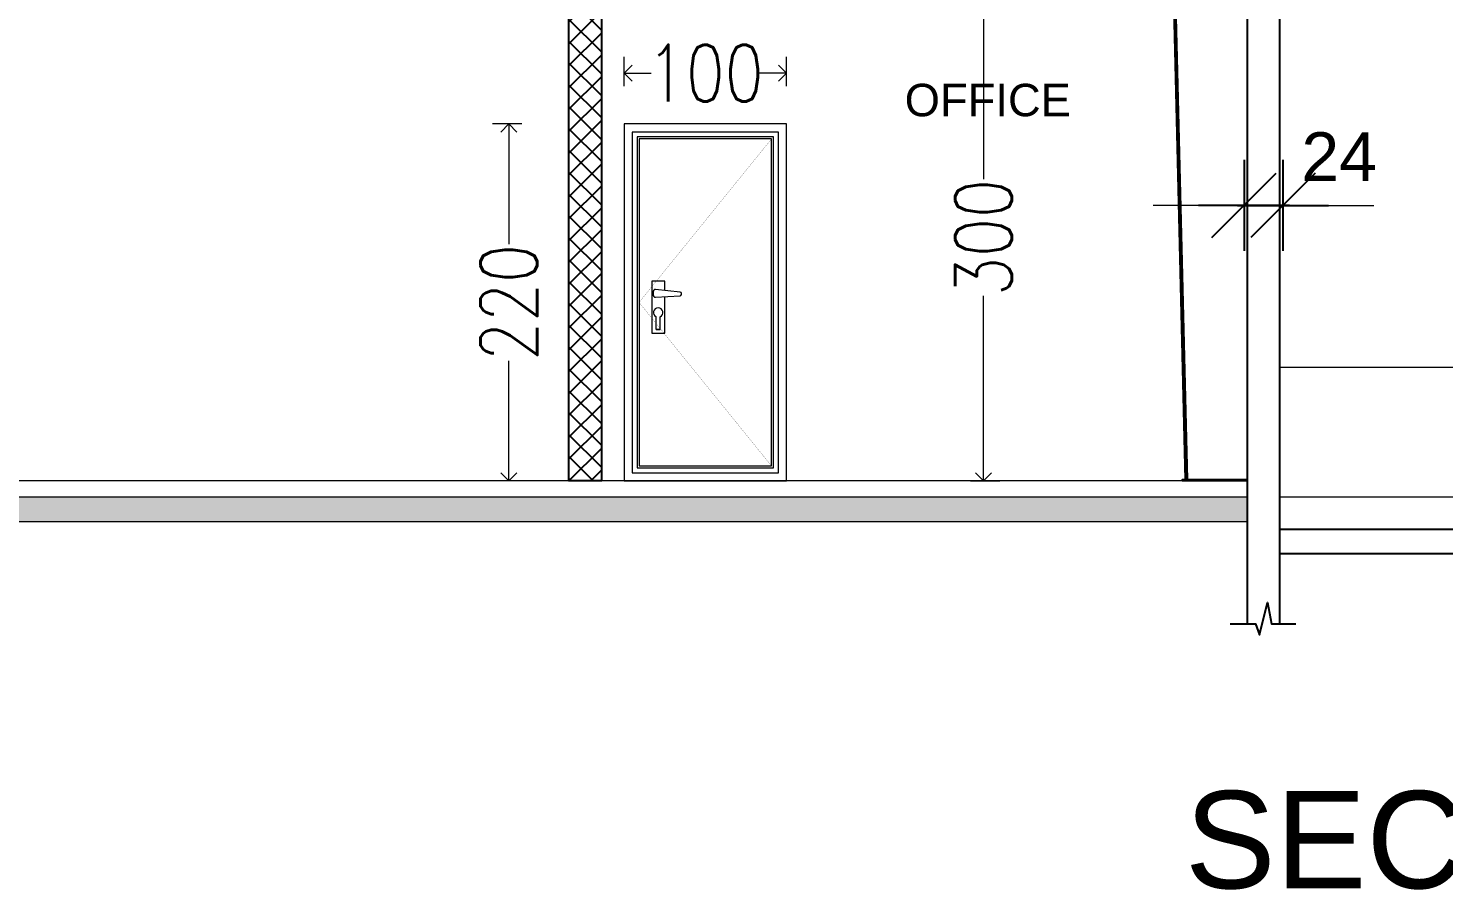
# Model space of a CAD drawing. Header units: millimetres. Extents: x -9083 to 924194, y -232449 to 321637.
# Drawn here: x 310522 to 334735, y -18362 to -3617 of the extents above; entities that cross this region are included whole.
import ezdxf

# ---------------------------------------------------------------- set-up
doc = ezdxf.new("R2010")
doc.units = ezdxf.units.MM
doc.header["$LTSCALE"] = 400
doc.header["$MEASUREMENT"] = 0
doc.header["$PDMODE"] = 3
doc.linetypes.add('( Hidden )', pattern=[0.375, 0.25, -0.125])
doc.layers.get('0').update_dxf_attribs({"lineweight": 0, "true_color": 0xff1414})
doc.layers.get('Defpoints').update_dxf_attribs({"color": 8, "lineweight": 5})
for name, color, linetype, lineweight in [('A-ANNO-DIMS', 134, 'Continuous', 9), ('AR-dim-in', 134, 'Continuous', 0), ('AR-Door', 2, 'Continuous', 9), ('Builgs', 251, 'Continuous', 13), ('HAT', 252, 'Continuous', 5)]:
    doc.layers.add(name, color=color, linetype=linetype, lineweight=lineweight)
for name, color, linetype in [('A-HAT', 251, 'Continuous'), ('A-TEXT35', 6, 'Continuous'), ('dim', 7, 'Continuous'), ('ELE', 2, 'Continuous'), ('elevation', 7, 'Continuous'), ('win', 4, 'Continuous')]:
    doc.layers.add(name, color=color, linetype=linetype)
doc.styles.add('Arial_1', font='arial.ttf', dxfattribs={"height": 300})
doc.styles.add('ms-100', font='simplex.shx', dxfattribs={"width": 0.8})
doc.styles.add('TEXT', font='arial.ttf')
doc.dimstyles.new('36-100-200-IN', dxfattribs={"dimtxt": 0.3, "dimasz": 0.28, "dimexe": 0.025, "dimexo": 0.2, "dimgap": 0.15, "dimtad": 1, "dimlfac": 100, "dimdsep": 46, "dimtxsty": 'TEXT', "dimblk": 'TICK', "dimcen": 1, "dimdle": 0.025, "dimse1": 1, "dimse2": 1, "dimclrd": 256, "dimclre": 256, "dimclrt": 2, "dimadec": 0, "dimazin": 0, "dimtfac": 1, "dimtix": 1, "dimtmove": 2, "dimatfit": 3, "dimfxl": 1, "dimtolj": 1, "dimtzin": 0, "dimarcsym": 0})
doc.dimstyles.new('ms-100', dxfattribs={"dimtxt": 0.4, "dimasz": 0.1, "dimexe": 0.1, "dimexo": 0.1, "dimgap": 0, "dimtad": 0, "dimdec": 0, "dimlfac": 100, "dimdsep": 46, "dimtxsty": 'ms-100', "dimblk": 'OPEN90', "dimcen": 0.15, "dimdle": 0.1, "dimse1": 1, "dimse2": 1, "dimclrd": 250, "dimclre": 250, "dimadec": 0, "dimazin": 0, "dimtfac": 1, "dimtdec": 0, "dimtix": 1, "dimtmove": 1, "dimatfit": 3, "dimldrblk": 'ARCHTICK', "dimfxl": 1, "dimtolj": 1, "dimtzin": 0, "dimlwd": -1, "dimlwe": -1, "dimarcsym": 0})

# ---------------------------------------------------------------- blocks, each defined once
blk = doc.blocks.new('_Oblique')
at = {"color": 0, "linetype": 'ByBlock', "lineweight": -2}
blk.add_line((-0.5, -0.5), (0.5, 0.5), dxfattribs=at)
blk = doc.blocks.new('TICK')
at = {"linetype": 'ByBlock'}
for p, q in [((0, 1), (0, -1)), ((1, 0), (-1, 0))]:
    blk.add_line(p, q, dxfattribs=at)
at = {"color": 3, "linetype": 'ByBlock', "xscale": 1.414213562372998, "yscale": 1.414213562372998, "zscale": 1.414213562372998}
blk.add_blockref('_Oblique', (0, 0), dxfattribs=at)
blk = doc.blocks.new('*D598')
at = {"layer": 'Defpoints', "color": 0, "transparency": 16777216}
for p in [(117786.5003, -14835.1433), (117786.7403, -14835.2683), (117786.5003, -14835.335)]:
    blk.add_point(p, dxfattribs=at)
at = {"layer": 'dim', "lineweight": -2, "transparency": 16777216}
for p, q in [((117786.2203, -14835.335), (117785.9403, -14835.335)), ((117786.7403, -14835.335), (117786.5003, -14835.335)), ((117787.0203, -14835.335), (117787.3003, -14835.335))]:
    blk.add_line(p, q, dxfattribs=at)
at = {"layer": 'dim', "lineweight": -2, "transparency": 16777216, "xscale": 0.28, "yscale": 0.28, "zscale": 0.28}
blk.add_blockref('TICK', (117786.5003, -14835.335), dxfattribs=at)
at = {"layer": 'dim', "lineweight": -2, "transparency": 16777216, "xscale": 0.28, "yscale": 0.28, "zscale": 0.28, "rotation": 180}
blk.add_blockref('TICK', (117786.7403, -14835.335), dxfattribs=at)
at = {"layer": 'dim', "color": 2, "transparency": 16777216, "insert": (117787.0864, -14835.0344), "char_height": 0.3, "attachment_point": 5, "style": 'TEXT'}
blk.add_mtext('\\A1;24', dxfattribs=at)
blk = doc.blocks.new('_Open90')
at = {"color": 0, "linetype": 'ByBlock', "lineweight": -2}
for p, q in [((0, 0), (-1, 0)), ((-0.5, 0.5), (0, 0)), ((0, 0), (-0.5, -0.5))]:
    blk.add_line(p, q, dxfattribs=at)
blk = doc.blocks.new('*D607')
at = {"layer": 'AR-dim-in', "color": 250, "transparency": 16777216}
for p, q in [((117782.0516, -14834.8333), (117781.8716, -14834.8333)), ((117781.9716, -14834.9333), (117781.9716, -14835.5733)), ((117781.9716, -14836.9333), (117781.9716, -14836.2933)), ((117782.0516, -14837.0333), (117781.8716, -14837.0333))]:
    blk.add_line(p, q, dxfattribs=at)
at = {"layer": 'Defpoints', "color": 0, "linetype": 'Continuous', "transparency": 16777216}
for p in [(117781.9716, -14834.8333), (117782.6817, -14834.8333), (117782.6817, -14837.0333)]:
    blk.add_point(p, dxfattribs=at)
at = {"layer": 'AR-dim-in', "color": 250, "linetype": 'Continuous', "transparency": 16777216, "xscale": 0.1, "yscale": 0.1, "zscale": 0.1}
for p, rotation in [((117781.9716, -14834.8333), 90), ((117781.9716, -14837.0333), 270)]:
    blk.add_blockref('_Open90', p, dxfattribs=dict(at, rotation=rotation))
at = {"layer": 'AR-dim-in', "color": 0, "linetype": 'Continuous', "transparency": 16777216, "insert": (117781.9716, -14835.9333), "char_height": 0.35, "attachment_point": 5, "rotation": 90, "style": 'ms-100'}
blk.add_mtext('\\A1;220', dxfattribs=at)
blk = doc.blocks.new('_ArchTick')
at = {"color": 0, "linetype": 'ByBlock', "const_width": 0.15}
blk.add_lwpolyline([(-0.5, -0.5), (0.5, 0.5)], dxfattribs=at)
blk = doc.blocks.new('*D608')
at = {"layer": 'AR-dim-in', "color": 250, "transparency": 16777216}
for p, q in [((117782.6817, -14834.6004), (117782.6817, -14834.4204)), ((117783.6817, -14834.6004), (117783.6817, -14834.4204)), ((117782.7817, -14834.5204), (117782.8483, -14834.5204)), ((117783.5817, -14834.5204), (117783.515, -14834.5204))]:
    blk.add_line(p, q, dxfattribs=at)
at = {"layer": 'Defpoints', "color": 0, "linetype": 'Continuous', "transparency": 16777216}
for p in [(117782.6817, -14834.5204), (117782.6817, -14834.8333), (117783.6817, -14834.8333)]:
    blk.add_point(p, dxfattribs=at)
at = {"layer": 'AR-dim-in', "color": 250, "linetype": 'Continuous', "transparency": 16777216, "xscale": 0.1, "yscale": 0.1, "zscale": 0.1, "rotation": 180}
blk.add_blockref('_Open90', (117782.6817, -14834.5204), dxfattribs=at)
at = {"layer": 'AR-dim-in', "color": 250, "linetype": 'Continuous', "transparency": 16777216, "xscale": 0.1, "yscale": 0.1, "zscale": 0.1}
blk.add_blockref('_Open90', (117783.6817, -14834.5204), dxfattribs=at)
at = {"layer": 'AR-dim-in', "color": 0, "linetype": 'Continuous', "transparency": 16777216, "insert": (117783.1817, -14834.5204), "char_height": 0.35, "attachment_point": 5, "style": 'ms-100'}
blk.add_mtext('\\A1;100', dxfattribs=at)
blk = doc.blocks.new('*D609')
at = {"layer": 'AR-dim-in', "color": 250, "transparency": 16777216}
for p, q in [((117784.8156, -14834.0333), (117784.9956, -14834.0333)), ((117784.8956, -14834.1333), (117784.8956, -14835.1733)), ((117784.8956, -14836.9333), (117784.8956, -14835.8933)), ((117784.8156, -14837.0333), (117784.9956, -14837.0333))]:
    blk.add_line(p, q, dxfattribs=at)
at = {"layer": 'Defpoints', "color": 0, "linetype": 'Continuous', "transparency": 16777216}
for p in [(117782.3417, -14834.0333), (117784.8956, -14834.0333), (117770.503, -14837.0333)]:
    blk.add_point(p, dxfattribs=at)
at = {"layer": 'AR-dim-in', "color": 250, "linetype": 'Continuous', "transparency": 16777216, "xscale": 0.1, "yscale": 0.1, "zscale": 0.1}
for p, rotation in [((117784.8956, -14834.0333), 90), ((117784.8956, -14837.0333), 270)]:
    blk.add_blockref('_Open90', p, dxfattribs=dict(at, rotation=rotation))
at = {"layer": 'AR-dim-in', "color": 0, "linetype": 'Continuous', "transparency": 16777216, "insert": (117784.8956, -14835.5333), "char_height": 0.35, "attachment_point": 5, "rotation": 90, "style": 'ms-100'}
blk.add_mtext('\\A1;300', dxfattribs=at)
blk = doc.blocks.new('*D645')
at = {"layer": 'AR-dim-in', "color": 250, "transparency": 16777216}
for p, q in [((331931, -9416), (337206, -9416)), ((342484, -9416), (337208, -9416))]:
    blk.add_line(p, q, dxfattribs=at)
at = {"layer": 'Defpoints', "color": 0, "linetype": 'Continuous', "transparency": 16777216}
for p in [(342484, -9416), (331931, -12058), (342484, -12058)]:
    blk.add_point(p, dxfattribs=at)
at = {"layer": 'AR-dim-in', "color": 250, "linetype": 'Continuous', "transparency": 16777216, "xscale": 0.1, "yscale": 0.1, "zscale": 0.1, "rotation": 180}
blk.add_blockref('_Open90', (331931, -9416), dxfattribs=at)
at = {"layer": 'AR-dim-in', "color": 250, "linetype": 'Continuous', "transparency": 16777216, "xscale": 0.1, "yscale": 0.1, "zscale": 0.1}
blk.add_blockref('_Open90', (342484, -9416), dxfattribs=at)
at = {"layer": 'AR-dim-in', "color": 0, "linetype": 'Continuous', "transparency": 16777216, "insert": (337207, -9416), "char_height": 0.4, "attachment_point": 5, "style": 'ms-100'}
blk.add_mtext('\\A1;1055318', dxfattribs=at)
blk = doc.blocks.new('sgte5')
at = {"layer": 'A-HAT'}
h = blk.add_hatch(dxfattribs=at)
h.set_pattern_fill('ANSI37', color=256, scale=0.03, style=0)
h.set_pattern_definition([(45, (2091.458125, 48.24812), (-0.06735192091, 0.06735192091), []), (135, (2091.458125, 48.24812), (-0.06735192091, -0.06735192091), [])])
h.paths.add_polyline_path([(117782.34167, -14834.03332), (117782.54167, -14834.03332), (117782.54167, -14837.03332), (117782.34167, -14837.03332)])
at = {"layer": 'HAT'}
h = blk.add_hatch(dxfattribs=at)
h.set_pattern_fill('AR-CONC', color=256, scale=0.001, style=0)
h.set_pattern_definition([(50, (-188.72302, 147.45714), (0.182184669, -0.01593908554), [0.01905, -0.20955]), (355, (-188.72302, 147.45714), (-0.03524342142, 0.19105684524), [0.01524, -0.16764058417]), (100.4514447, (-188.70783, 147.45581), (0.1469412471, 0.1751177519), [0.0161900088, -0.1780902446]), (46.1842, (-188.72302, 147.50794), (0.2710790409, -0.04204232793), [0.028575, -0.314325]), (96.6355576, (-188.70043, 147.50443), (0.23740413405, 0.2474261246), [0.02428502314, -0.26713560816]), (351.18415117, (-188.72302, 147.50794), (0.23740413406, 0.2474261246), [0.0228599671, -0.2514597319]), (21, (-188.69762, 147.49524), (0.15161439127, -0.10226519819), [0.01905, -0.20955]), (326, (-188.69762, 147.49524), (0.06180202835, 0.18418796612), [0.01524, -0.16764]), (71.451445, (-188.68498, 147.48672), (0.21341641928, 0.08192276889), [0.0161900088, -0.1780899376]), (37.5, (-188.723017, 147.45714), (0.00308860325, 0.084555038873), [0, -0.165608, 0, -0.17018, 0, -0.168275]), (7.5, (-188.72302, 147.45714), (0.06681966251, 0.10018057482), [0, -0.097028, 0, -0.161798, 0, -0.064135]), (327.5, (-188.77966, 147.45714), (0.135590595167, -0.005728743993), [0, -0.0635, 0, -0.19812, 0, -0.26289]), (317.5, (-188.80506, 147.45714), (0.14812918139, 0.02542649103), [0, -0.08255, 0, -0.131572, 0, -0.18669])])
h.paths.add_polyline_path([(117786.52028, -14837.13331), (117770.22463, -14837.13331), (117770.22463, -14837.28331), (117786.52028, -14837.28331)])
at = {"layer": 'A-TEXT35'}
blk.add_lwpolyline([(117782.34167, -14834.03332), (117782.54167, -14834.03332), (117782.54167, -14837.03332), (117782.34167, -14837.03332)], close=True, dxfattribs=at)
at = {"layer": 'AR-dim-in', "linetype": 'Continuous'}
blk.add_line((117786.52028, -14837.03331), (117770.22463, -14837.03331), dxfattribs=at)
blk.add_lwpolyline([(117786.52028, -14837.13331), (117770.22463, -14837.13331), (117770.22463, -14837.28331), (117786.52028, -14837.28331)], close=True, dxfattribs=at)
at = {"layer": 'AR-Door'}
for points in [[(117782.68167, -14837.03332), (117783.68167, -14837.03332), (117783.68167, -14834.83332), (117782.68167, -14834.83332)], [(117782.73167, -14836.98332), (117783.63167, -14836.98332), (117783.63167, -14834.88332), (117782.73167, -14834.88332)], [(117782.76167, -14836.95332), (117783.60167, -14836.95332), (117783.60167, -14834.91332), (117782.76167, -14834.91332)], [(117782.77367, -14836.94132), (117783.58967, -14836.94132), (117783.58967, -14834.92532), (117782.77367, -14834.92532)]]:
    blk.add_lwpolyline(points, close=True, dxfattribs=at)
at = {"layer": 'AR-Door', "color": 251, "linetype": '( Hidden )', "const_width": 0.001}
blk.add_lwpolyline([(117783.58967, -14834.92532), (117782.77367, -14835.93332), (117783.58967, -14836.94132)], dxfattribs=at)
at = {"layer": 'Builgs', "color": 7}
for points in [[(117782.93136, -14835.85939), (117782.93136, -14835.80323), (117782.85136, -14835.80323), (117782.85136, -14836.12323), (117782.93136, -14836.12323)], [(117782.93136, -14836.12323), (117782.93136, -14835.8985)], [(117782.87936, -14836.09927), (117782.90336, -14836.09927), (117782.90336, -14836.02196)], [(117782.90336, -14836.09927), (117782.87936, -14836.09927), (117782.87936, -14836.02196)]]:
    blk.add_lwpolyline(points, dxfattribs=at)
at = {"layer": 'Builgs', "color": 7, "elevation": 0}
blk.add_lwpolyline([(117783.03409, -14835.88547), (117783.03409, -14835.87748, 0.3835935), (117783.02694, -14835.86953), (117782.8755, -14835.85347, 0.4142136), (117782.8595, -14835.86947), (117782.8595, -14835.88547, 0.4142136), (117782.8755, -14835.90147), (117783.02652, -14835.89346, 0.3987812)], format="xyb", close=True, dxfattribs=at)
at = {"layer": 'Builgs', "color": 7}
blk.add_arc((117782.89136, -14835.9958), 0.0288, 294.624318, 245.375682, dxfattribs=at)
at = {"layer": 'ELE', "color": 2, "linetype": 'Continuous'}
blk.add_lwpolyline([(117786.14026, -14837.02379), (117786.02347, -14832.16098), (117786.02347, -14831.36616), (117786.03146, -14831.36616)], dxfattribs=at)
at = {"layer": 'ELE', "color": 1, "linetype": 'Continuous'}
blk.add_lwpolyline([(117786.60028, -14833.93332), (117786.60028, -14831.36616), (117786.03146, -14831.36616), (117786.03146, -14832.16062), (117786.149, -14837.02379)], dxfattribs=at)
at = {"layer": 'ELE', "color": 4}
blk.add_lwpolyline([(117786.72028, -14837.91422), (117786.72028, -14834.03332), (117786.52028, -14834.03332), (117786.52028, -14837.91422)], dxfattribs=at)
at = {"layer": 'elevation', "color": 2, "linetype": 'Continuous'}
blk.add_lwpolyline([(117786.52028, -14837.03331), (117786.12221, -14837.03331), (117786.12221, -14837.02379), (117786.52028, -14837.02379)], dxfattribs=at)
at = {"layer": 'win', "color": 1}
blk.add_lwpolyline([(117786.41581, -14837.91422), (117786.57028, -14837.91422), (117786.59528, -14837.98291), (117786.64528, -14837.78383), (117786.67028, -14837.91422), (117786.819, -14837.91422)], dxfattribs=at)
at = {"layer": 'A-ANNO-DIMS', "insert": (117784.92205, -14834.78869), "char_height": 0.2, "width": 0.9324868, "attachment_point": 8, "line_spacing_factor": 0.938532, "style": 'Arial_1'}
blk.add_mtext('OFFICE', dxfattribs=at)
at = {"layer": 'AR-dim-in', "linetype": 'Continuous'}
for base, p1, p2, angle, picture, middle in [((117784.89562, -14834.03332), (117770.50299, -14837.03332), (117782.34167, -14834.03332), 90, '*D609', (117784.89562, -14835.53332)), ((117782.68167, -14834.52039), (117783.68167, -14834.83332), (117782.68167, -14834.83332), 180, '*D608', (117783.18167, -14834.52039)), ((117781.97158, -14834.83332), (117782.68167, -14837.03332), (117782.68167, -14834.83332), 90, '*D607', (117781.97158, -14835.93332))]:
    dim = blk.add_linear_dim(base=base, p1=p1, p2=p2, angle=angle, dimstyle='ms-100', override={"dimfxl": 0.08, "dimfxlon": 1, "dimarcsym": 1}, dxfattribs=at)
    dim.commit()
    dim.dimension.update_dxf_attribs({"geometry": picture, "text_midpoint": middle})
at = {"layer": 'dim'}
dim = blk.add_linear_dim(base=(117786.50028, -14835.33503), p1=(117786.74028, -14835.26831), p2=(117786.50028, -14835.14331), angle=180, dimstyle='36-100-200-IN', dxfattribs=at)
dim.commit()
dim.dimension.update_dxf_attribs({"geometry": '*D598', "text_midpoint": (117787.08638, -14835.03441), "dimtype": 128})

msp = doc.modelspace()

# ---------------------------------------------------------------- linework, layer by layer
at = {"layer": 'ELE', "color": 4}
for p, q in [((342483.90661, -12197.00117), (331930.72678, -12197.00117)), ((342483.90661, -12613.57406), (331930.72678, -12613.57406))]:
    msp.add_line(p, q, dxfattribs=at)

# ---------------------------------------------------------------- texts
at = {"layer": 'A-ANNO-DIMS', "linetype": 'Continuous', "insert": (330307.40164, -16671.97528), "char_height": 1666.2915508, "width": 17821.0814717, "attachment_point": 1, "style": 'Arial_1'}
msp.add_mtext('SECTION - B-B', dxfattribs=at)

# ---------------------------------------------------------------- next in the draw order: block references
at = {"layer": 'AR-dim-in', "linetype": 'Continuous', "xscale": 2777.152584597259, "yscale": 2777.152584597259, "zscale": 2777.152584597259}
msp.add_blockref('sgte5', (-326779763.94211, 41193341.56095), dxfattribs=at)

# ---------------------------------------------------------------- next in the draw order: linework, layer by layer
at = {"layer": 'AR-dim-in', "linetype": 'Continuous'}
msp.add_line((342483.90661, -11641.57066), (331930.72678, -11641.57066), dxfattribs=at)

# ---------------------------------------------------------------- next in the draw order: dimensions: what is measured, and where the dimension line sits
dim = msp.add_linear_dim(base=(342483.90661, -9415.65858), p1=(331930.72678, -12058.14355), p2=(342483.90661, -12058.14355), dimstyle='ms-100', override={"dimfxl": 0.08, "dimfxlon": 1, "dimarcsym": 1}, dxfattribs=at)
dim.commit()
dim.dimension.update_dxf_attribs({"geometry": '*D645', "text_midpoint": (337207.31669, -9415.65858)})

doc.saveas('drawing.dxf')
